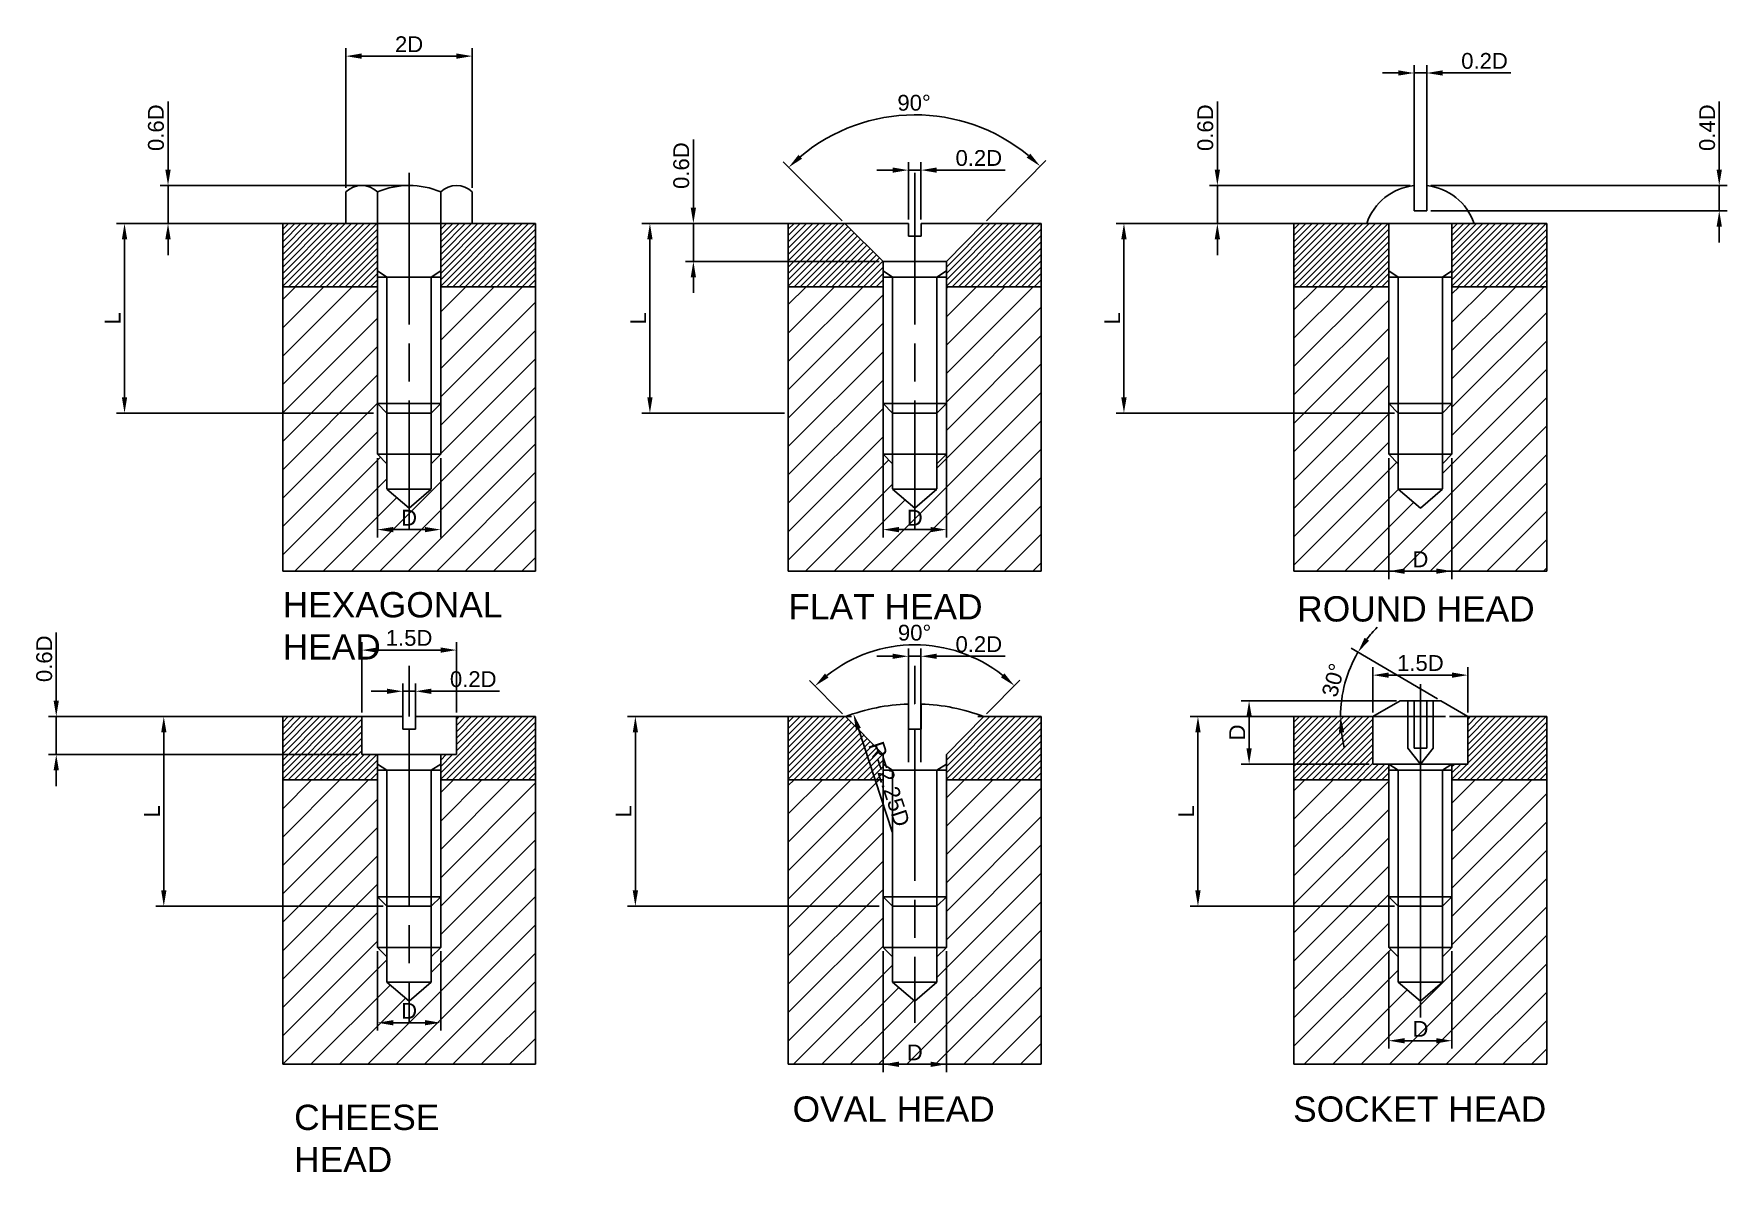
# Model space of a CAD drawing. Header units: millimetres. Extents: x 445 to 712, y 400 to 580.
import ezdxf

# ---------------------------------------------------------------- set-up
doc = ezdxf.new("R2010")
doc.units = ezdxf.units.MM
doc.linetypes.add('ACAD_ISO08W100', pattern=[36, 24, -3, 6, -3])
doc.styles.get("Standard").update_dxf_attribs({"font": 'arial.ttf'})
doc.dimstyles.new('ISO-25', dxfattribs={"dimtxt": 2.5, "dimasz": 2.5, "dimexe": 1.25, "dimexo": 0.625, "dimtad": 1, "dimtxsty": 'Standard', "dimcen": 2.5, "dimadec": 0, "dimazin": 0, "dimtfac": 1, "dimtmove": 0, "dimatfit": 3, "dimfxl": 1, "dimarcsym": 0})
pattern_1 = [(45, (0, 108.0162), (-2.245064, 2.245064), [])]

# ---------------------------------------------------------------- blocks, each defined once
blk = doc.blocks.new('*D14')
at = {"color": 0, "lineweight": -2, "transparency": 16777216}
for p, q in [((493.96, 555.48), (493.96, 577.58)), ((496.46, 576.33), (511.46, 576.33)), ((513.96, 555.48), (513.96, 577.58))]:
    blk.add_line(p, q, dxfattribs=at)
at = {"color": 0, "transparency": 16777216}
for points in [[(496.46, 576.75), (496.46, 575.91), (493.96, 576.33)], [(511.46, 576.75), (511.46, 575.91), (513.96, 576.33)]]:
    blk.add_solid(points, dxfattribs=at)
at = {"layer": 'Defpoints', "color": 0, "transparency": 16777216}
for p in [(513.96, 576.33), (493.96, 554.86), (513.96, 554.86)]:
    blk.add_point(p, dxfattribs=at)
at = {"color": 0, "transparency": 16777216, "insert": (503.96, 578.21), "char_height": 2.5, "attachment_point": 5}
blk.add_mtext('2D', dxfattribs=at)
blk = doc.blocks.new('*D15')
at = {"color": 0, "lineweight": -2, "transparency": 16777216}
for p, q in [((498.34, 549.86), (457.69, 549.86)), ((458.94, 547.36), (458.94, 522.36)), ((498.34, 519.86), (457.69, 519.86))]:
    blk.add_line(p, q, dxfattribs=at)
at = {"color": 0, "transparency": 16777216}
for points in [[(458.52, 547.36), (459.36, 547.36), (458.94, 549.86)], [(458.52, 522.36), (459.36, 522.36), (458.94, 519.86)]]:
    blk.add_solid(points, dxfattribs=at)
at = {"layer": 'Defpoints', "color": 0, "transparency": 16777216}
for p in [(498.96, 549.86), (458.94, 519.86), (498.96, 519.86)]:
    blk.add_point(p, dxfattribs=at)
at = {"color": 0, "transparency": 16777216, "insert": (457.06, 534.86), "char_height": 2.5, "attachment_point": 5, "rotation": 90}
blk.add_mtext('L', dxfattribs=at)
blk = doc.blocks.new('*D18')
at = {"color": 0, "lineweight": -2, "transparency": 16777216}
for p, q in [((465.82, 558.36), (465.82, 569.16)), ((503.36, 555.86), (464.57, 555.86)), ((465.82, 549.86), (465.82, 555.86)), ((503.35, 549.86), (464.57, 549.86)), ((465.82, 547.36), (465.82, 544.86))]:
    blk.add_line(p, q, dxfattribs=at)
at = {"color": 0, "transparency": 16777216}
for points in [[(465.4, 558.36), (466.24, 558.36), (465.82, 555.86)], [(465.4, 547.36), (466.24, 547.36), (465.82, 549.86)]]:
    blk.add_solid(points, dxfattribs=at)
at = {"layer": 'Defpoints', "color": 0, "transparency": 16777216}
for p in [(465.82, 555.86), (503.98, 555.86), (503.97, 549.86)]:
    blk.add_point(p, dxfattribs=at)
at = {"color": 0, "transparency": 16777216, "insert": (463.92, 565.01), "char_height": 2.5, "attachment_point": 5, "rotation": 90}
blk.add_mtext('0.6D', dxfattribs=at)
blk = doc.blocks.new('*D19')
at = {"color": 0, "lineweight": -2, "transparency": 16777216}
for p, q in [((498.96, 512.73), (498.96, 500.18)), ((508.96, 512.73), (508.96, 500.18)), ((501.46, 501.43), (506.46, 501.43))]:
    blk.add_line(p, q, dxfattribs=at)
at = {"color": 0, "transparency": 16777216}
for points in [[(501.46, 501.85), (501.46, 501.01), (498.96, 501.43)], [(506.46, 501.85), (506.46, 501.01), (508.96, 501.43)]]:
    blk.add_solid(points, dxfattribs=at)
at = {"layer": 'Defpoints', "color": 0, "transparency": 16777216}
for p in [(498.96, 513.36), (508.96, 513.36), (508.96, 501.43)]:
    blk.add_point(p, dxfattribs=at)
at = {"color": 0, "transparency": 16777216, "insert": (503.96, 503.31), "char_height": 2.5, "attachment_point": 5}
blk.add_mtext('D', dxfattribs=at)
blk = doc.blocks.new('*D20')
at = {"color": 0, "lineweight": -2, "transparency": 16777216}
for p, q in [((563.34, 549.86), (540.81, 549.86)), ((542.06, 522.36), (542.06, 547.36)), ((563.34, 519.86), (540.81, 519.86))]:
    blk.add_line(p, q, dxfattribs=at)
at = {"color": 0, "transparency": 16777216}
for points in [[(541.65, 547.36), (542.48, 547.36), (542.06, 549.86)], [(541.65, 522.36), (542.48, 522.36), (542.06, 519.86)]]:
    blk.add_solid(points, dxfattribs=at)
at = {"layer": 'Defpoints', "color": 0, "transparency": 16777216}
for p in [(542.06, 549.86), (563.96, 549.86), (563.96, 519.86)]:
    blk.add_point(p, dxfattribs=at)
at = {"color": 0, "transparency": 16777216, "insert": (540.19, 534.86), "char_height": 2.5, "attachment_point": 5, "rotation": 90}
blk.add_mtext('L', dxfattribs=at)
blk = doc.blocks.new('*D22')
at = {"color": 0, "lineweight": -2, "transparency": 16777216}
for p, q in [((572.48, 550.3), (563.12, 559.6)), ((595.32, 550.3), (604.69, 559.8))]:
    blk.add_line(p, q, dxfattribs=at)
blk.add_arc((584.01, 538.84), 28.2, 50.4659, 130.0936, dxfattribs=at)
at = {"color": 0, "transparency": 16777216}
for points in [[(566.13, 560.11), (565.57, 560.72), (564.01, 558.72)], [(602.24, 560.9), (601.68, 560.28), (603.82, 558.91)]]:
    blk.add_solid(points, dxfattribs=at)
at = {"layer": 'Defpoints', "color": 0, "transparency": 16777216}
for p in [(591.16, 566.12), (572.93, 549.86), (594.88, 549.86), (578.96, 543.86), (588.96, 543.86)]:
    blk.add_point(p, dxfattribs=at)
at = {"color": 0, "transparency": 16777216, "insert": (583.86, 568.94), "char_height": 2.5, "attachment_point": 5, "rotation": 0.2797}
blk.add_mtext('90°', dxfattribs=at)
blk = doc.blocks.new('*D23')
at = {"color": 0, "lineweight": -2, "transparency": 16777216}
for p, q in [((580.45, 558.3), (577.95, 558.3)), ((582.95, 550.48), (582.95, 559.55)), ((582.95, 558.3), (584.95, 558.3)), ((584.95, 550.48), (584.95, 559.55)), ((587.45, 558.3), (598.25, 558.3))]:
    blk.add_line(p, q, dxfattribs=at)
at = {"color": 0, "transparency": 16777216}
for points in [[(580.45, 558.71), (580.45, 557.88), (582.95, 558.3)], [(587.45, 558.71), (587.45, 557.88), (584.95, 558.3)]]:
    blk.add_solid(points, dxfattribs=at)
at = {"layer": 'Defpoints', "color": 0, "transparency": 16777216}
for p in [(584.95, 558.3), (582.95, 549.86), (584.95, 549.86)]:
    blk.add_point(p, dxfattribs=at)
at = {"color": 0, "transparency": 16777216, "insert": (594.1, 560.2), "char_height": 2.5, "attachment_point": 5}
blk.add_mtext('0.2D', dxfattribs=at)
blk = doc.blocks.new('*D24')
at = {"color": 0, "lineweight": -2, "transparency": 16777216}
for p, q in [((548.94, 552.36), (548.94, 563.16)), ((578.34, 549.86), (547.69, 549.86)), ((548.94, 543.86), (548.94, 549.86)), ((578.34, 543.86), (547.69, 543.86)), ((548.94, 541.36), (548.94, 538.86))]:
    blk.add_line(p, q, dxfattribs=at)
at = {"color": 0, "transparency": 16777216}
for points in [[(548.52, 552.36), (549.35, 552.36), (548.94, 549.86)], [(548.52, 541.36), (549.35, 541.36), (548.94, 543.86)]]:
    blk.add_solid(points, dxfattribs=at)
at = {"layer": 'Defpoints', "color": 0, "transparency": 16777216}
for p in [(548.94, 549.86), (578.96, 549.86), (578.96, 543.86)]:
    blk.add_point(p, dxfattribs=at)
at = {"color": 0, "transparency": 16777216, "insert": (547.03, 559.01), "char_height": 2.5, "attachment_point": 5, "rotation": 90}
blk.add_mtext('0.6D', dxfattribs=at)
blk = doc.blocks.new('*D25')
at = {"color": 0, "lineweight": -2, "transparency": 16777216}
for p, q in [((711.24, 558.36), (711.24, 569.16)), ((665.59, 555.86), (712.49, 555.86)), ((711.24, 551.86), (711.24, 555.86)), ((665.59, 551.86), (712.49, 551.86)), ((711.24, 549.36), (711.24, 546.86))]:
    blk.add_line(p, q, dxfattribs=at)
at = {"color": 0, "transparency": 16777216}
for points in [[(710.83, 558.36), (711.66, 558.36), (711.24, 555.86)], [(710.83, 549.36), (711.66, 549.36), (711.24, 551.86)]]:
    blk.add_solid(points, dxfattribs=at)
at = {"layer": 'Defpoints', "color": 0, "transparency": 16777216}
for p in [(664.96, 555.86), (711.24, 555.86), (664.96, 551.86)]:
    blk.add_point(p, dxfattribs=at)
at = {"color": 0, "transparency": 16777216, "insert": (709.34, 565.01), "char_height": 2.5, "attachment_point": 5, "rotation": 90}
blk.add_mtext('0.4D', dxfattribs=at)
blk = doc.blocks.new('*D26')
at = {"color": 0, "lineweight": -2, "transparency": 16777216}
for p, q in [((660.46, 573.66), (657.96, 573.66)), ((662.96, 552.48), (662.96, 574.91)), ((662.96, 573.66), (664.96, 573.66)), ((664.96, 552.48), (664.96, 574.91)), ((667.46, 573.66), (678.26, 573.66))]:
    blk.add_line(p, q, dxfattribs=at)
at = {"color": 0, "transparency": 16777216}
for points in [[(660.46, 574.08), (660.46, 573.25), (662.96, 573.66)], [(667.46, 574.08), (667.46, 573.25), (664.96, 573.66)]]:
    blk.add_solid(points, dxfattribs=at)
at = {"layer": 'Defpoints', "color": 0, "transparency": 16777216}
for p in [(664.96, 573.66), (662.96, 551.86), (664.96, 551.86)]:
    blk.add_point(p, dxfattribs=at)
at = {"color": 0, "transparency": 16777216, "insert": (674.11, 575.56), "char_height": 2.5, "attachment_point": 5}
blk.add_mtext('0.2D', dxfattribs=at)
blk = doc.blocks.new('*D27')
at = {"color": 0, "lineweight": -2, "transparency": 16777216}
for p, q in [((631.84, 558.36), (631.84, 569.16)), ((662.34, 555.86), (630.59, 555.86)), ((631.84, 549.86), (631.84, 555.86)), ((663.34, 549.86), (630.59, 549.86)), ((631.84, 547.36), (631.84, 544.86))]:
    blk.add_line(p, q, dxfattribs=at)
at = {"color": 0, "transparency": 16777216}
for points in [[(631.42, 558.36), (632.26, 558.36), (631.84, 555.86)], [(631.42, 547.36), (632.26, 547.36), (631.84, 549.86)]]:
    blk.add_solid(points, dxfattribs=at)
at = {"layer": 'Defpoints', "color": 0, "transparency": 16777216}
for p in [(631.84, 555.86), (662.96, 555.86), (663.96, 549.86)]:
    blk.add_point(p, dxfattribs=at)
at = {"color": 0, "transparency": 16777216, "insert": (629.94, 565.01), "char_height": 2.5, "attachment_point": 5, "rotation": 90}
blk.add_mtext('0.6D', dxfattribs=at)
blk = doc.blocks.new('*D28')
at = {"color": 0, "lineweight": -2, "transparency": 16777216}
for p, q in [((578.96, 519.23), (578.96, 500.18)), ((588.96, 519.23), (588.96, 500.18)), ((581.46, 501.43), (586.46, 501.43))]:
    blk.add_line(p, q, dxfattribs=at)
at = {"color": 0, "transparency": 16777216}
for points in [[(581.46, 501.85), (581.46, 501.01), (578.96, 501.43)], [(586.46, 501.85), (586.46, 501.01), (588.96, 501.43)]]:
    blk.add_solid(points, dxfattribs=at)
at = {"layer": 'Defpoints', "color": 0, "transparency": 16777216}
for p in [(578.96, 519.86), (588.96, 519.86), (588.96, 501.43)]:
    blk.add_point(p, dxfattribs=at)
at = {"color": 0, "transparency": 16777216, "insert": (583.96, 503.31), "char_height": 2.5, "attachment_point": 5}
blk.add_mtext('D', dxfattribs=at)
blk = doc.blocks.new('*D29')
at = {"color": 0, "lineweight": -2, "transparency": 16777216}
for p, q in [((658.96, 512.73), (658.96, 493.61)), ((668.96, 512.73), (668.96, 493.61)), ((661.46, 494.86), (666.46, 494.86))]:
    blk.add_line(p, q, dxfattribs=at)
at = {"color": 0, "transparency": 16777216}
for points in [[(661.46, 495.28), (661.46, 494.44), (658.96, 494.86)], [(666.46, 495.28), (666.46, 494.44), (668.96, 494.86)]]:
    blk.add_solid(points, dxfattribs=at)
at = {"layer": 'Defpoints', "color": 0, "transparency": 16777216}
for p in [(658.96, 513.36), (668.96, 513.36), (668.96, 494.86)]:
    blk.add_point(p, dxfattribs=at)
at = {"color": 0, "transparency": 16777216, "insert": (663.96, 496.73), "char_height": 2.5, "attachment_point": 5}
blk.add_mtext('D', dxfattribs=at)
blk = doc.blocks.new('*D34')
at = {"color": 0, "lineweight": -2, "transparency": 16777216}
for p, q in [((658.34, 549.86), (615.81, 549.86)), ((617.06, 522.36), (617.06, 547.36)), ((659.84, 519.86), (615.81, 519.86))]:
    blk.add_line(p, q, dxfattribs=at)
at = {"color": 0, "transparency": 16777216}
for points in [[(616.64, 547.36), (617.48, 547.36), (617.06, 549.86)], [(616.64, 522.36), (617.48, 522.36), (617.06, 519.86)]]:
    blk.add_solid(points, dxfattribs=at)
at = {"layer": 'Defpoints', "color": 0, "transparency": 16777216}
for p in [(617.06, 549.86), (658.96, 549.86), (660.46, 519.86)]:
    blk.add_point(p, dxfattribs=at)
at = {"color": 0, "transparency": 16777216, "insert": (615.19, 534.86), "char_height": 2.5, "attachment_point": 5, "rotation": 90}
blk.add_mtext('L', dxfattribs=at)
blk = doc.blocks.new('*D35')
at = {"color": 0, "lineweight": -2, "transparency": 16777216}
for p, q in [((496.46, 472.48), (496.46, 483.62)), ((498.96, 482.37), (508.96, 482.37)), ((511.46, 472.48), (511.46, 483.62))]:
    blk.add_line(p, q, dxfattribs=at)
at = {"color": 0, "transparency": 16777216}
for points in [[(498.96, 482.79), (498.96, 481.96), (496.46, 482.37)], [(508.96, 482.79), (508.96, 481.96), (511.46, 482.37)]]:
    blk.add_solid(points, dxfattribs=at)
at = {"layer": 'Defpoints', "color": 0, "transparency": 16777216}
for p in [(511.46, 482.37), (496.46, 471.85), (511.46, 471.85)]:
    blk.add_point(p, dxfattribs=at)
at = {"color": 0, "transparency": 16777216, "insert": (503.96, 484.28), "char_height": 2.5, "attachment_point": 5}
blk.add_mtext('1.5D', dxfattribs=at)
blk = doc.blocks.new('*D37')
at = {"color": 0, "lineweight": -2, "transparency": 16777216}
for p, q in [((502.96, 470.48), (502.96, 477.11)), ((504.96, 471.48), (504.96, 477.11)), ((500.46, 475.86), (497.96, 475.86)), ((502.96, 475.86), (504.96, 475.86)), ((507.46, 475.86), (518.26, 475.86))]:
    blk.add_line(p, q, dxfattribs=at)
at = {"color": 0, "transparency": 16777216}
for points in [[(500.46, 476.27), (500.46, 475.44), (502.96, 475.86)], [(507.46, 476.27), (507.46, 475.44), (504.96, 475.86)]]:
    blk.add_solid(points, dxfattribs=at)
at = {"layer": 'Defpoints', "color": 0, "transparency": 16777216}
for p in [(504.96, 475.86), (502.96, 469.85), (504.96, 470.85)]:
    blk.add_point(p, dxfattribs=at)
at = {"color": 0, "transparency": 16777216, "insert": (514.11, 477.76), "char_height": 2.5, "attachment_point": 5}
blk.add_mtext('0.2D', dxfattribs=at)
blk = doc.blocks.new('*D38')
at = {"color": 0, "lineweight": -2, "transparency": 16777216}
for p, q in [((499.84, 471.85), (463.9, 471.85)), ((465.15, 444.35), (465.15, 469.35)), ((499.84, 441.85), (463.9, 441.85))]:
    blk.add_line(p, q, dxfattribs=at)
at = {"color": 0, "transparency": 16777216}
for points in [[(464.74, 469.35), (465.57, 469.35), (465.15, 471.85)], [(464.74, 444.35), (465.57, 444.35), (465.15, 441.85)]]:
    blk.add_solid(points, dxfattribs=at)
at = {"layer": 'Defpoints', "color": 0, "transparency": 16777216}
for p in [(465.15, 471.85), (500.46, 471.85), (500.46, 441.85)]:
    blk.add_point(p, dxfattribs=at)
at = {"color": 0, "transparency": 16777216, "insert": (463.28, 456.85), "char_height": 2.5, "attachment_point": 5, "rotation": 90}
blk.add_mtext('L', dxfattribs=at)
blk = doc.blocks.new('*D39')
at = {"color": 0, "lineweight": -2, "transparency": 16777216}
for p, q in [((448.14, 474.35), (448.14, 485.15)), ((495.84, 471.85), (446.89, 471.85)), ((448.14, 465.85), (448.14, 471.85)), ((495.84, 465.85), (446.89, 465.85)), ((448.14, 463.35), (448.14, 460.85))]:
    blk.add_line(p, q, dxfattribs=at)
at = {"color": 0, "transparency": 16777216}
for points in [[(447.72, 474.35), (448.55, 474.35), (448.14, 471.85)], [(447.72, 463.35), (448.55, 463.35), (448.14, 465.85)]]:
    blk.add_solid(points, dxfattribs=at)
at = {"layer": 'Defpoints', "color": 0, "transparency": 16777216}
for p in [(448.14, 471.85), (496.46, 471.85), (496.46, 465.85)]:
    blk.add_point(p, dxfattribs=at)
at = {"color": 0, "transparency": 16777216, "insert": (446.24, 481), "char_height": 2.5, "attachment_point": 5, "rotation": 90}
blk.add_mtext('0.6D', dxfattribs=at)
blk = doc.blocks.new('*D40')
at = {"color": 0, "lineweight": -2, "transparency": 16777216}
for p, q in [((582.95, 464.65), (582.95, 482.64)), ((584.95, 464.65), (584.95, 482.64)), ((580.45, 481.39), (577.95, 481.39)), ((582.95, 481.39), (584.95, 481.39)), ((587.45, 481.39), (598.25, 481.39))]:
    blk.add_line(p, q, dxfattribs=at)
at = {"color": 0, "transparency": 16777216}
for points in [[(580.45, 481.81), (580.45, 480.98), (582.95, 481.39)], [(587.45, 481.81), (587.45, 480.98), (584.95, 481.39)]]:
    blk.add_solid(points, dxfattribs=at)
at = {"layer": 'Defpoints', "color": 0, "transparency": 16777216}
for p in [(584.95, 481.39), (582.95, 464.03), (584.95, 464.03)]:
    blk.add_point(p, dxfattribs=at)
at = {"color": 0, "transparency": 16777216, "insert": (594.1, 483.29), "char_height": 2.5, "attachment_point": 5}
blk.add_mtext('0.2D', dxfattribs=at)
blk = doc.blocks.new('*D41')
at = {"color": 0, "lineweight": -2, "transparency": 16777216}
for p, q in [((573.34, 471.85), (538.51, 471.85)), ((539.76, 444.35), (539.76, 469.35)), ((578.34, 441.85), (538.51, 441.85))]:
    blk.add_line(p, q, dxfattribs=at)
at = {"color": 0, "transparency": 16777216}
for points in [[(539.35, 469.35), (540.18, 469.35), (539.76, 471.85)], [(539.35, 444.35), (540.18, 444.35), (539.76, 441.85)]]:
    blk.add_solid(points, dxfattribs=at)
at = {"layer": 'Defpoints', "color": 0, "transparency": 16777216}
for p in [(539.76, 471.85), (573.96, 471.85), (578.96, 441.85)]:
    blk.add_point(p, dxfattribs=at)
at = {"color": 0, "transparency": 16777216, "insert": (537.89, 456.85), "char_height": 2.5, "attachment_point": 5, "rotation": 90}
blk.add_mtext('L', dxfattribs=at)
blk = doc.blocks.new('*D42')
at = {"color": 0, "lineweight": -2, "transparency": 16777216}
for p, q in [((572.55, 472.29), (567.29, 477.57)), ((595.34, 472.3), (600.61, 477.62))]:
    blk.add_line(p, q, dxfattribs=at)
blk.add_arc((583.98, 460.82), 22.39, 51.6814, 128.4864, dxfattribs=at)
at = {"color": 0, "transparency": 16777216}
for points in [[(570.32, 478.03), (569.76, 478.66), (568.17, 476.68)], [(598.14, 478.7), (597.59, 478.07), (599.73, 476.73)]]:
    blk.add_solid(points, dxfattribs=at)
at = {"layer": 'Defpoints', "color": 0, "transparency": 16777216}
for p in [(589.72, 482.46), (572.99, 471.85), (594.9, 471.85), (578.96, 465.85), (588.96, 465.85)]:
    blk.add_point(p, dxfattribs=at)
at = {"color": 0, "transparency": 16777216, "insert": (583.94, 485.11), "char_height": 2.5, "attachment_point": 5, "rotation": 0.0839}
blk.add_mtext('90°', dxfattribs=at)
blk = doc.blocks.new('*D43')
at = {"color": 0, "lineweight": -2, "transparency": 16777216}
blk.add_line((580.4, 453.61), (575.04, 469.93), dxfattribs=at)
at = {"color": 0, "transparency": 16777216}
blk.add_solid([(575.44, 470.06), (574.64, 469.8), (574.26, 472.3)], dxfattribs=at)
at = {"layer": 'Defpoints', "color": 0, "transparency": 16777216}
for p in [(574.26, 472.3), (583.94, 442.83)]:
    blk.add_point(p, dxfattribs=at)
at = {"color": 0, "transparency": 16777216, "insert": (579.92, 461.18), "char_height": 2.5, "attachment_point": 5, "rotation": 288.1932}
blk.add_mtext('R=2.25D', dxfattribs=at)
blk = doc.blocks.new('*D44')
at = {"color": 0, "lineweight": -2, "transparency": 16777216}
for p, q in [((498.96, 434.73), (498.96, 422.17)), ((508.96, 434.73), (508.96, 422.17)), ((501.46, 423.42), (506.46, 423.42))]:
    blk.add_line(p, q, dxfattribs=at)
at = {"color": 0, "transparency": 16777216}
for points in [[(501.46, 423.84), (501.46, 423.01), (498.96, 423.42)], [(506.46, 423.84), (506.46, 423.01), (508.96, 423.42)]]:
    blk.add_solid(points, dxfattribs=at)
at = {"layer": 'Defpoints', "color": 0, "transparency": 16777216}
for p in [(498.96, 435.35), (508.96, 435.35), (508.96, 423.42)]:
    blk.add_point(p, dxfattribs=at)
at = {"color": 0, "transparency": 16777216, "insert": (503.96, 425.3), "char_height": 2.5, "attachment_point": 5}
blk.add_mtext('D', dxfattribs=at)
blk = doc.blocks.new('*D45')
at = {"color": 0, "lineweight": -2, "transparency": 16777216}
for p, q in [((578.96, 434.73), (578.96, 415.6)), ((588.96, 434.73), (588.96, 415.6)), ((581.46, 416.85), (586.46, 416.85))]:
    blk.add_line(p, q, dxfattribs=at)
at = {"color": 0, "transparency": 16777216}
for points in [[(581.46, 417.27), (581.46, 416.43), (578.96, 416.85)], [(586.46, 417.27), (586.46, 416.43), (588.96, 416.85)]]:
    blk.add_solid(points, dxfattribs=at)
at = {"layer": 'Defpoints', "color": 0, "transparency": 16777216}
for p in [(578.96, 435.35), (588.96, 435.35), (588.96, 416.85)]:
    blk.add_point(p, dxfattribs=at)
at = {"color": 0, "transparency": 16777216, "insert": (583.96, 418.73), "char_height": 2.5, "attachment_point": 5}
blk.add_mtext('D', dxfattribs=at)
blk = doc.blocks.new('*D46')
at = {"color": 0, "lineweight": -2, "transparency": 16777216}
for p, q in [((658.96, 434.73), (658.96, 419.33)), ((668.96, 434.73), (668.96, 419.33)), ((661.46, 420.58), (666.46, 420.58))]:
    blk.add_line(p, q, dxfattribs=at)
at = {"color": 0, "transparency": 16777216}
for points in [[(661.46, 420.99), (661.46, 420.16), (658.96, 420.58)], [(666.46, 420.99), (666.46, 420.16), (668.96, 420.58)]]:
    blk.add_solid(points, dxfattribs=at)
at = {"layer": 'Defpoints', "color": 0, "transparency": 16777216}
for p in [(658.96, 435.35), (668.96, 435.35), (668.96, 420.58)]:
    blk.add_point(p, dxfattribs=at)
at = {"color": 0, "transparency": 16777216, "insert": (663.96, 422.45), "char_height": 2.5, "attachment_point": 5}
blk.add_mtext('D', dxfattribs=at)
blk = doc.blocks.new('*D47')
at = {"color": 0, "lineweight": -2, "transparency": 16777216}
for p, q in [((655.84, 471.85), (627.52, 471.85)), ((628.77, 444.35), (628.77, 469.35)), ((659.84, 441.85), (627.52, 441.85))]:
    blk.add_line(p, q, dxfattribs=at)
at = {"color": 0, "transparency": 16777216}
for points in [[(628.35, 469.35), (629.19, 469.35), (628.77, 471.85)], [(628.35, 444.35), (629.19, 444.35), (628.77, 441.85)]]:
    blk.add_solid(points, dxfattribs=at)
at = {"layer": 'Defpoints', "color": 0, "transparency": 16777216}
for p in [(628.77, 471.85), (656.46, 471.85), (660.46, 441.85)]:
    blk.add_point(p, dxfattribs=at)
at = {"color": 0, "transparency": 16777216, "insert": (626.89, 456.85), "char_height": 2.5, "attachment_point": 5, "rotation": 90}
blk.add_mtext('L', dxfattribs=at)
blk = doc.blocks.new('*D48')
at = {"color": 0, "lineweight": -2, "transparency": 16777216}
for p, q in [((660.16, 474.35), (635.61, 474.35)), ((636.86, 466.85), (636.86, 471.85)), ((655.84, 464.35), (635.61, 464.35))]:
    blk.add_line(p, q, dxfattribs=at)
at = {"color": 0, "transparency": 16777216}
for points in [[(636.44, 471.85), (637.28, 471.85), (636.86, 474.35)], [(636.44, 466.85), (637.28, 466.85), (636.86, 464.35)]]:
    blk.add_solid(points, dxfattribs=at)
at = {"layer": 'Defpoints', "color": 0, "transparency": 16777216}
for p in [(636.86, 474.35), (660.78, 474.35), (656.46, 464.35)]:
    blk.add_point(p, dxfattribs=at)
at = {"color": 0, "transparency": 16777216, "insert": (634.98, 469.35), "char_height": 2.5, "attachment_point": 5, "rotation": 90}
blk.add_mtext('D', dxfattribs=at)
blk = doc.blocks.new('*D50')
at = {"color": 0, "lineweight": -2, "transparency": 16777216}
for p, q in [((666.65, 474.67), (653.01, 482.65)), ((667.94, 471.85), (650.08, 471.85))]:
    blk.add_line(p, q, dxfattribs=at)
for start, end in [(135.4213, 142.5409), (149.6605, 180), (187.1196, 194.2392)]:
    blk.add_arc((671.46, 471.85), 20.13, start, end, dxfattribs=at)
at = {"color": 0, "transparency": 16777216}
for points in [[(655.83, 483.86), (655.14, 484.33), (654.09, 482.02)], [(651.07, 469.33), (651.9, 469.38), (651.33, 471.85)]]:
    blk.add_solid(points, dxfattribs=at)
at = {"layer": 'Defpoints', "color": 0, "transparency": 16777216}
for p in [(652.57, 478.81), (667.19, 474.35), (668.57, 471.85), (671.46, 471.85), (671.46, 471.85)]:
    blk.add_point(p, dxfattribs=at)
at = {"color": 0, "transparency": 16777216, "insert": (650.2, 477.62), "char_height": 2.5, "attachment_point": 5, "rotation": 74.8302}
blk.add_mtext('30°', dxfattribs=at)
blk = doc.blocks.new('*D51')
at = {"color": 0, "lineweight": -2, "transparency": 16777216}
for p, q in [((656.46, 472.48), (656.46, 479.66)), ((671.46, 472.48), (671.46, 479.66)), ((658.96, 478.41), (668.96, 478.41))]:
    blk.add_line(p, q, dxfattribs=at)
at = {"color": 0, "transparency": 16777216}
for points in [[(658.96, 478.83), (658.96, 477.99), (656.46, 478.41)], [(668.96, 478.83), (668.96, 477.99), (671.46, 478.41)]]:
    blk.add_solid(points, dxfattribs=at)
at = {"layer": 'Defpoints', "color": 0, "transparency": 16777216}
for p in [(671.46, 478.41), (656.46, 471.85), (671.46, 471.85)]:
    blk.add_point(p, dxfattribs=at)
at = {"color": 0, "transparency": 16777216, "insert": (663.96, 480.31), "char_height": 2.5, "attachment_point": 5}
blk.add_mtext('1.5D', dxfattribs=at)

msp = doc.modelspace()

# ---------------------------------------------------------------- hatches: boundary and pattern name
h = msp.add_hatch()
h.set_pattern_fill('JIS_WOOD', color=256)
h.paths.add_polyline_path([(498.962, 549.859), (493.962, 549.859), (483.962, 549.859), (483.962, 539.859), (498.962, 539.859), (498.962, 541.359), (498.962, 542.359)])
h.paths.add_polyline_path([(523.962, 549.859), (513.962, 549.859), (508.962, 549.859), (508.962, 539.859), (523.962, 539.859)])
h.paths.add_polyline_path([(578.962, 543.859), (572.926, 549.859), (563.962, 549.859), (563.962, 539.859), (578.962, 539.859)])
h.paths.add_polyline_path([(603.962, 549.859), (594.882, 549.859), (588.962, 543.859), (588.962, 539.859), (603.962, 539.859)])
h.paths.add_polyline_path([(658.962, 549.859), (655.462, 549.859), (653.962, 549.859), (643.962, 549.859), (643.962, 539.859), (658.962, 539.859), (658.962, 541.359), (658.962, 542.359)])
h.paths.add_polyline_path([(683.962, 549.859), (673.962, 549.859), (668.962, 549.859), (668.962, 539.859), (683.962, 539.859)])
h.paths.add_polyline_path([(683.962, 471.852), (673.962, 471.852), (671.462, 471.852), (671.462, 464.352), (668.962, 464.352), (668.962, 461.852), (683.962, 461.852)])
h.paths.add_polyline_path([(656.462, 471.852), (653.962, 471.852), (643.962, 471.852), (643.962, 461.852), (658.962, 461.852), (658.962, 463.352), (658.962, 464.352), (656.462, 464.352)])
h.paths.add_polyline_path([(603.962, 471.852), (594.904, 471.852), (588.962, 465.852), (588.962, 461.852), (603.962, 461.852)])
h.paths.add_polyline_path([(578.962, 465.852), (572.986, 471.852), (563.962, 471.852), (563.962, 461.852), (578.962, 461.852)])
h.paths.add_polyline_path([(523.962, 471.852), (513.962, 471.852), (511.462, 471.852), (511.462, 465.852), (508.962, 465.852), (508.962, 461.852), (523.962, 461.852)])
h.paths.add_polyline_path([(496.462, 471.852), (493.962, 471.852), (483.962, 471.852), (483.962, 461.852), (498.962, 461.852), (498.962, 463.352), (498.962, 464.352), (498.962, 465.852), (496.462, 465.852)])
h = msp.add_hatch()
h.set_pattern_fill('ANSI31', color=256)
h.paths.add_polyline_path([(523.962, 539.859), (508.962, 539.859), (508.962, 519.859), (508.962, 513.359), (507.462, 511.859), (507.462, 507.841), (503.973, 504.85), (503.973, 504.831), (500.462, 507.841), (500.462, 511.859), (498.962, 513.359), (498.962, 519.859), (498.962, 521.359), (498.962, 539.859), (483.962, 539.859), (483.962, 504.859), (483.962, 494.859), (523.962, 494.859), (523.962, 504.859)])
h = msp.add_hatch()
h.set_pattern_fill('ANSI31', color=256)
h.paths.add_polyline_path([(563.962, 539.859), (578.962, 539.859), (578.962, 519.859), (578.962, 513.359), (580.462, 511.859), (580.462, 507.841), (583.952, 504.85), (583.952, 504.831), (587.462, 507.841), (587.462, 511.859), (588.962, 513.359), (588.962, 519.859), (588.962, 521.359), (588.962, 539.859), (603.962, 539.859), (603.962, 504.859), (603.962, 494.859), (563.962, 494.859), (563.962, 504.859)])
h = msp.add_hatch()
h.set_pattern_fill('ANSI31', color=256)
h.paths.add_polyline_path([(683.962, 539.859), (668.962, 539.859), (668.962, 519.859), (668.962, 513.359), (667.462, 511.859), (667.462, 507.841), (663.973, 504.85), (663.973, 504.831), (660.462, 507.841), (660.462, 511.859), (658.962, 513.359), (658.962, 519.859), (658.962, 521.359), (658.962, 539.859), (643.962, 539.859), (643.962, 504.859), (643.962, 494.859), (683.962, 494.859), (683.962, 504.859)])
h = msp.add_hatch()
h.set_pattern_fill('ANSI31', color=256)
h.set_pattern_definition(pattern_1)
h.paths.add_polyline_path([(523.962, 461.852), (508.962, 461.852), (508.962, 441.852), (508.962, 435.352), (507.462, 433.852), (507.462, 429.833), (503.973, 426.842), (503.973, 426.824), (500.462, 429.833), (500.462, 433.852), (498.962, 435.352), (498.962, 441.852), (498.962, 443.352), (498.962, 461.852), (483.962, 461.852), (483.962, 426.852), (483.962, 416.852), (523.962, 416.852), (523.962, 426.852)])
h = msp.add_hatch()
h.set_pattern_fill('ANSI31', color=256)
h.set_pattern_definition(pattern_1)
h.paths.add_polyline_path([(563.962, 461.852), (578.962, 461.852), (578.962, 441.852), (578.962, 435.352), (580.462, 433.852), (580.462, 429.833), (583.952, 426.842), (583.952, 426.824), (587.462, 429.833), (587.462, 433.852), (588.962, 435.352), (588.962, 441.852), (588.962, 443.352), (588.962, 461.852), (603.962, 461.852), (603.962, 426.852), (603.962, 416.852), (563.962, 416.852), (563.962, 426.852)])
h = msp.add_hatch()
h.set_pattern_fill('ANSI31', color=256)
h.set_pattern_definition(pattern_1)
h.paths.add_polyline_path([(683.962, 461.852), (668.962, 461.852), (668.962, 441.852), (668.962, 435.352), (667.462, 433.852), (667.462, 429.833), (663.973, 426.842), (663.973, 426.824), (660.462, 429.833), (660.462, 433.852), (658.962, 435.352), (658.962, 441.852), (658.962, 443.352), (658.962, 461.852), (643.962, 461.852), (643.962, 426.852), (643.962, 416.852), (683.962, 416.852), (683.962, 426.852)])

# ---------------------------------------------------------------- linework, layer by layer
at = {"linetype": 'ACAD_ISO08W100'}
for p, q in [((503.973, 557.866), (503.973, 501.431)), ((583.952, 557.866), (583.952, 501.431)), ((503.973, 479.859), (503.973, 471.852)), ((583.952, 479.859), (583.952, 473.852)), ((583.952, 469.852), (583.952, 423.423)), ((503.973, 465.852), (503.973, 423.423))]:
    msp.add_line(p, q, dxfattribs=at)
for p, q in [((493.962, 554.859), (493.962, 549.859)), ((496.532, 555.859), (496.393, 555.859)), ((498.962, 549.859), (498.962, 554.859)), ((508.962, 549.859), (508.962, 554.859)), ((511.487, 555.859), (511.438, 555.859)), ((513.962, 549.859), (513.962, 554.859)), ((662.962, 551.859), (662.962, 555.859)), ((664.962, 551.859), (664.962, 555.859)), ((493.962, 549.859), (483.962, 549.859)), ((483.962, 549.859), (483.962, 504.859)), ((483.962, 549.859), (483.962, 539.859)), ((498.962, 549.859), (493.962, 549.859)), ((498.962, 549.859), (498.962, 519.859)), ((508.962, 549.859), (498.962, 549.859)), ((508.962, 519.859), (508.962, 549.859)), ((508.962, 549.859), (513.962, 549.859)), ((523.962, 549.859), (513.962, 549.859)), ((523.962, 504.859), (523.962, 549.859)), ((523.962, 549.859), (523.962, 539.859)), ((572.926, 549.859), (560.062, 549.859)), ((563.962, 504.859), (563.962, 549.859)), ((563.962, 549.859), (573.962, 549.859)), ((563.962, 549.859), (563.962, 539.859)), ((578.962, 543.859), (572.926, 549.859)), ((578.962, 549.859), (573.962, 549.859)), ((582.952, 549.859), (578.962, 549.859)), ((582.952, 549.859), (582.952, 547.859)), ((584.952, 547.859), (584.952, 549.859)), ((584.952, 549.859), (588.962, 549.859)), ((588.962, 549.859), (593.962, 549.859)), ((588.962, 543.859), (594.882, 549.859)), ((593.962, 549.859), (603.962, 549.859)), ((603.962, 549.859), (603.962, 504.859)), ((603.962, 549.859), (603.962, 539.859)), ((653.962, 549.859), (643.962, 549.859)), ((643.962, 549.859), (643.962, 504.859)), ((643.962, 549.859), (643.962, 539.859)), ((658.962, 549.859), (653.962, 549.859)), ((658.962, 549.859), (655.462, 549.859)), ((658.962, 549.859), (658.962, 519.859)), ((668.962, 549.859), (658.962, 549.859)), ((664.962, 551.859), (662.962, 551.859)), ((668.962, 519.859), (668.962, 549.859)), ((668.962, 549.859), (673.962, 549.859)), ((668.962, 549.859), (672.462, 549.859)), ((683.962, 549.859), (673.962, 549.859)), ((683.962, 504.859), (683.962, 549.859)), ((683.962, 549.859), (683.962, 539.859)), ((582.952, 547.859), (584.952, 547.859)), ((578.962, 519.859), (578.962, 543.859)), ((578.962, 543.859), (583.952, 543.859)), ((583.952, 543.859), (588.962, 543.859)), ((588.962, 543.859), (588.962, 519.859)), ((498.962, 539.859), (498.962, 542.359)), ((498.962, 541.359), (498.962, 542.359)), ((500.462, 541.359), (498.962, 542.359)), ((498.962, 539.859), (498.962, 541.359)), ((498.962, 541.359), (508.962, 541.359)), ((498.962, 541.359), (500.462, 541.359)), ((500.462, 541.359), (500.462, 519.859)), ((507.462, 541.359), (508.962, 542.359)), ((508.962, 541.359), (507.462, 541.359)), ((507.462, 541.359), (507.462, 519.859)), ((580.462, 541.359), (578.962, 542.359)), ((588.962, 541.359), (578.962, 541.359)), ((578.962, 541.359), (580.462, 541.359)), ((580.462, 541.359), (580.462, 519.859)), ((587.462, 541.359), (588.962, 542.359)), ((588.962, 541.359), (587.462, 541.359)), ((587.462, 541.359), (587.462, 519.859)), ((588.962, 539.859), (588.962, 542.359)), ((588.962, 541.359), (588.962, 542.359)), ((588.962, 539.859), (588.962, 541.359)), ((658.962, 539.859), (658.962, 542.359)), ((658.962, 541.359), (658.962, 542.359)), ((660.462, 541.359), (658.962, 542.359)), ((658.962, 539.859), (658.962, 541.359)), ((658.962, 541.359), (668.962, 541.359)), ((658.962, 541.359), (660.462, 541.359)), ((660.462, 541.359), (660.462, 519.859)), ((667.462, 541.359), (668.962, 542.359)), ((668.962, 541.359), (667.462, 541.359)), ((667.462, 541.359), (667.462, 519.859)), ((483.962, 539.859), (498.962, 539.859)), ((523.962, 539.859), (508.962, 539.859)), ((563.962, 539.859), (578.962, 539.859)), ((603.962, 539.859), (588.962, 539.859)), ((643.962, 539.859), (658.962, 539.859)), ((683.962, 539.859), (668.962, 539.859)), ((498.962, 519.859), (498.962, 521.359)), ((498.962, 521.359), (508.962, 521.359)), ((498.962, 521.359), (500.462, 519.859)), ((498.962, 519.859), (498.962, 513.359)), ((500.462, 519.859), (507.462, 519.859)), ((500.462, 519.859), (500.462, 511.859)), ((508.962, 521.359), (507.462, 519.859)), ((507.462, 519.859), (507.462, 511.859)), ((508.962, 513.359), (508.962, 519.859)), ((588.962, 521.359), (578.962, 521.359)), ((578.962, 521.359), (580.462, 519.859)), ((578.962, 513.359), (578.962, 519.859)), ((587.462, 519.859), (580.462, 519.859)), ((580.462, 519.859), (580.462, 511.859)), ((588.962, 521.359), (587.462, 519.859)), ((587.462, 519.859), (587.462, 511.859)), ((588.962, 519.859), (588.962, 521.359)), ((588.962, 519.859), (588.962, 513.359)), ((658.962, 519.859), (658.962, 521.359)), ((658.962, 521.359), (668.962, 521.359)), ((658.962, 521.359), (660.462, 519.859)), ((658.962, 519.859), (658.962, 513.359)), ((660.462, 519.859), (667.462, 519.859)), ((660.462, 519.859), (660.462, 511.859)), ((668.962, 521.359), (667.462, 519.859)), ((667.462, 519.859), (667.462, 511.859)), ((668.962, 513.359), (668.962, 519.859)), ((498.962, 513.359), (508.962, 513.359)), ((498.962, 513.359), (500.462, 511.859)), ((500.462, 511.859), (500.462, 507.859)), ((508.962, 513.359), (507.462, 511.859)), ((507.462, 507.859), (507.462, 511.859)), ((588.962, 513.359), (578.962, 513.359)), ((578.962, 513.359), (580.462, 511.859)), ((580.462, 507.859), (580.462, 511.859)), ((588.962, 513.359), (587.462, 511.859)), ((587.462, 511.859), (587.462, 507.859)), ((658.962, 513.359), (668.962, 513.359)), ((658.962, 513.359), (660.462, 511.859)), ((660.462, 511.859), (660.462, 507.859)), ((668.962, 513.359), (667.462, 511.859)), ((667.462, 507.859), (667.462, 511.859)), ((500.462, 507.841), (507.462, 507.841)), ((503.962, 504.841), (500.462, 507.841)), ((503.962, 504.841), (507.462, 507.841)), ((587.462, 507.841), (580.462, 507.841)), ((583.962, 504.841), (580.462, 507.841)), ((583.962, 504.841), (587.462, 507.841)), ((660.462, 507.841), (667.462, 507.841)), ((663.962, 504.841), (660.462, 507.841)), ((663.962, 504.841), (667.462, 507.841)), ((483.962, 494.859), (483.962, 504.859)), ((523.962, 504.859), (523.962, 494.859)), ((563.962, 504.859), (563.962, 494.859)), ((603.962, 494.859), (603.962, 504.859)), ((643.962, 494.859), (643.962, 504.859)), ((683.962, 504.859), (683.962, 494.859)), ((523.962, 494.859), (483.962, 494.859)), ((563.962, 494.859), (603.962, 494.859)), ((683.962, 494.859), (643.962, 494.859)), ((663.986, 476.965), (663.986, 424.275)), ((656.462, 471.852), (660.781, 474.352)), ((660.781, 474.352), (667.191, 474.352)), ((662.986, 474.352), (661.986, 474.352)), ((661.986, 474.352), (661.986, 466.852)), ((663.986, 474.352), (662.986, 474.352)), ((662.986, 474.352), (662.986, 466.852)), ((664.986, 466.852), (664.986, 474.352)), ((664.986, 474.352), (665.986, 474.352)), ((665.986, 474.352), (665.986, 466.852)), ((671.462, 471.852), (667.191, 474.352)), ((493.962, 471.852), (483.962, 471.852)), ((483.962, 471.852), (483.962, 426.852)), ((483.962, 471.852), (483.962, 461.852)), ((498.962, 471.852), (493.962, 471.852)), ((502.962, 471.852), (496.462, 471.852)), ((496.462, 471.852), (496.462, 465.852)), ((502.962, 471.852), (498.962, 471.852)), ((502.962, 471.852), (502.962, 469.852)), ((508.962, 471.852), (504.962, 471.852)), ((504.962, 469.852), (504.962, 471.852)), ((508.962, 471.852), (513.962, 471.852)), ((511.462, 465.852), (511.462, 471.852)), ((523.962, 471.852), (513.962, 471.852)), ((523.962, 426.852), (523.962, 471.852)), ((523.962, 471.852), (523.962, 461.852)), ((563.962, 426.852), (563.962, 471.852)), ((563.962, 471.852), (573.962, 471.852)), ((563.962, 471.852), (563.962, 461.852)), ((578.962, 465.852), (572.986, 471.852)), ((582.952, 473.852), (582.952, 472.852)), ((582.952, 472.852), (582.952, 471.852)), ((582.952, 471.852), (582.952, 469.852)), ((583.952, 473.852), (583.938, 473.852)), ((584.952, 469.852), (584.952, 473.852)), ((588.962, 465.852), (594.904, 471.852)), ((593.962, 471.852), (603.962, 471.852)), ((603.962, 471.852), (603.962, 426.852)), ((603.962, 471.852), (603.962, 461.852)), ((653.962, 471.852), (643.962, 471.852)), ((643.962, 471.852), (643.962, 426.852)), ((643.962, 471.852), (643.962, 461.852)), ((656.462, 471.852), (653.962, 471.852)), ((656.462, 471.852), (656.462, 464.352)), ((656.462, 464.352), (656.462, 471.852)), ((671.462, 471.852), (668.566, 471.852)), ((671.462, 471.852), (673.962, 471.852)), ((671.462, 471.852), (671.462, 464.352)), ((683.962, 471.852), (673.962, 471.852)), ((683.962, 426.852), (683.962, 471.852)), ((683.962, 471.852), (683.962, 461.852)), ((502.962, 469.852), (504.962, 469.852)), ((503.962, 469.852), (503.962, 465.852)), ((582.952, 469.852), (584.952, 469.852)), ((663.962, 464.352), (661.986, 466.852)), ((662.986, 466.852), (664.986, 466.852)), ((663.962, 464.352), (665.986, 466.852)), ((496.462, 465.852), (511.462, 465.852)), ((498.962, 465.852), (498.962, 441.852)), ((498.962, 461.852), (498.962, 464.352)), ((498.962, 463.352), (498.962, 464.352)), ((500.462, 463.352), (498.962, 464.352)), ((507.462, 463.352), (508.962, 464.352)), ((508.962, 441.852), (508.962, 465.852)), ((578.962, 441.852), (578.962, 465.852)), ((580.462, 463.352), (578.962, 464.352)), ((587.462, 463.352), (588.962, 464.352)), ((588.962, 465.852), (588.962, 441.852)), ((588.962, 461.852), (588.962, 464.352)), ((588.962, 463.352), (588.962, 464.352)), ((656.462, 464.352), (671.462, 464.352)), ((658.962, 464.352), (658.962, 441.852)), ((658.962, 461.852), (658.962, 464.352)), ((658.962, 463.352), (658.962, 464.352)), ((660.462, 463.352), (658.962, 464.352)), ((667.462, 463.352), (668.962, 464.352)), ((668.962, 441.852), (668.962, 464.352)), ((483.962, 461.852), (498.962, 461.852)), ((498.962, 461.852), (498.962, 463.352)), ((498.962, 463.352), (508.962, 463.352)), ((498.962, 463.352), (500.462, 463.352)), ((500.462, 463.352), (500.462, 441.852)), ((508.962, 463.352), (507.462, 463.352)), ((507.462, 463.352), (507.462, 441.852)), ((523.962, 461.852), (508.962, 461.852)), ((563.962, 461.852), (578.962, 461.852)), ((588.962, 463.352), (578.962, 463.352)), ((578.962, 463.352), (580.462, 463.352)), ((580.462, 463.352), (580.462, 441.852)), ((588.962, 463.352), (587.462, 463.352)), ((587.462, 463.352), (587.462, 441.852)), ((588.962, 461.852), (588.962, 463.352)), ((603.962, 461.852), (588.962, 461.852)), ((643.962, 461.852), (658.962, 461.852)), ((658.962, 461.852), (658.962, 463.352)), ((658.962, 463.352), (668.962, 463.352)), ((658.962, 463.352), (660.462, 463.352)), ((658.962, 441.852), (658.962, 461.852)), ((660.462, 463.352), (660.462, 441.852)), ((668.962, 463.352), (667.462, 463.352)), ((667.462, 463.352), (667.462, 441.852)), ((683.962, 461.852), (668.962, 461.852)), ((498.962, 441.852), (498.962, 443.352)), ((498.962, 443.352), (508.962, 443.352)), ((498.962, 443.352), (500.462, 441.852)), ((508.962, 443.352), (507.462, 441.852)), ((588.962, 443.352), (578.962, 443.352)), ((578.962, 443.352), (580.462, 441.852)), ((588.962, 443.352), (587.462, 441.852)), ((588.962, 441.852), (588.962, 443.352)), ((658.962, 441.852), (658.962, 443.352)), ((658.962, 443.352), (668.962, 443.352)), ((658.962, 443.352), (660.462, 441.852)), ((668.962, 443.352), (667.462, 441.852)), ((498.962, 441.852), (498.962, 435.352)), ((500.462, 441.852), (507.462, 441.852)), ((500.462, 441.852), (500.462, 433.852)), ((507.462, 441.852), (507.462, 433.852)), ((508.962, 435.352), (508.962, 441.852)), ((578.962, 435.352), (578.962, 441.852)), ((587.462, 441.852), (580.462, 441.852)), ((580.462, 441.852), (580.462, 433.852)), ((587.462, 441.852), (587.462, 433.852)), ((588.962, 441.852), (588.962, 435.352)), ((658.962, 441.852), (658.962, 435.352)), ((660.462, 441.852), (667.462, 441.852)), ((660.462, 441.852), (660.462, 433.852)), ((667.462, 441.852), (667.462, 433.852)), ((668.962, 435.352), (668.962, 441.852)), ((498.962, 435.352), (508.962, 435.352)), ((498.962, 435.352), (500.462, 433.852)), ((508.962, 435.352), (507.462, 433.852)), ((588.962, 435.352), (578.962, 435.352)), ((578.962, 435.352), (580.462, 433.852)), ((588.962, 435.352), (587.462, 433.852)), ((658.962, 435.352), (668.962, 435.352)), ((658.962, 435.352), (660.462, 433.852)), ((668.962, 435.352), (667.462, 433.852)), ((500.462, 433.852), (500.462, 429.852)), ((507.462, 429.852), (507.462, 433.852)), ((580.462, 429.852), (580.462, 433.852)), ((587.462, 433.852), (587.462, 429.852)), ((660.462, 433.852), (660.462, 429.852)), ((667.462, 429.852), (667.462, 433.852)), ((500.462, 429.833), (507.462, 429.833)), ((503.962, 426.833), (500.462, 429.833)), ((503.962, 426.833), (507.462, 429.833)), ((587.462, 429.833), (580.462, 429.833)), ((583.962, 426.833), (580.462, 429.833)), ((583.962, 426.833), (587.462, 429.833)), ((660.462, 429.833), (667.462, 429.833)), ((663.962, 426.833), (660.462, 429.833)), ((663.962, 426.833), (667.462, 429.833)), ((483.962, 416.852), (483.962, 426.852)), ((523.962, 426.852), (523.962, 416.852)), ((563.962, 426.852), (563.962, 416.852)), ((603.962, 416.852), (603.962, 426.852)), ((643.962, 416.852), (643.962, 426.852)), ((683.962, 426.852), (683.962, 416.852)), ((523.962, 416.852), (483.962, 416.852)), ((563.962, 416.852), (603.962, 416.852)), ((683.962, 416.852), (643.962, 416.852))]:
    msp.add_line(p, q)
for centre, radius, start, end in [((496.462, 552.236), 3.623, 46.37078, 133.62922), ((503.962, 542.859), 13, 67.38014, 112.61986), ((511.462, 552.234), 3.625, 46.39388, 133.60612), ((663.962, 546.921), 8.993, 96.38416, 160.93545), ((663.962, 546.921), 8.993, 19.06455, 83.61584), ((583.945, 442.828), 31.024, 91.83464, 110.68552), ((583.945, 442.828), 31.024, 89.9875, 90.0125), ((583.945, 442.828), 31.024, 69.31448, 88.14034)]:
    msp.add_arc(centre, radius, start, end)

# ---------------------------------------------------------------- texts
at = {"char_height": 4, "attachment_point": 1}
for s, width, insert in [('HEXAGONAL HEAD', 42.38924, (483.962, 491.547)), ('FLAT HEAD', 43.86959, (563.962, 491.22)), ('ROUND HEAD', 42.86717, (644.482, 490.893)), ('CHEESE HEAD', 37.30426, (485.775, 410.46)), ('OVAL HEAD', 41.23102, (564.638, 411.768)), ('SOCKET HEAD ', 40.90379, (643.827, 411.768))]:
    msp.add_mtext_dynamic_manual_height_columns(s, width=width, gutter_width=12.5, heights=[0], dxfattribs=dict(at, insert=insert))

# ---------------------------------------------------------------- dimensions: what is measured, and where the dimension line sits
for base, p1, p2, text, picture, middle in [((513.962, 576.329), (493.962, 554.859), (513.962, 554.859), '2D', '*D14', (503.962, 578.209)), ((664.962, 573.662), (662.962, 551.859), (664.962, 551.859), '0.2D', '*D26', (674.111, 575.564)), ((584.952, 558.295), (582.952, 549.859), (584.952, 549.859), '0.2D', '*D23', (594.1, 560.197)), ((588.962, 501.431), (578.962, 519.859), (588.962, 519.859), 'D', '*D28', (583.962, 503.306)), ((508.962, 501.431), (498.962, 513.359), (508.962, 513.359), 'D', '*D19', (503.962, 503.306)), ((668.962, 494.859), (658.962, 513.359), (668.962, 513.359), 'D', '*D29', (663.962, 496.734)), ((511.462, 482.374), (496.462, 471.852), (511.462, 471.852), '1.5D', '*D35', (503.962, 484.275)), ((584.952, 481.393), (582.952, 464.028), (584.952, 464.028), '0.2D', '*D40', (594.1, 483.295)), ((671.462, 478.41), (656.462, 471.852), (671.462, 471.852), '1.5D', '*D51', (663.962, 480.312)), ((504.962, 475.855), (502.962, 469.852), (504.962, 470.852), '0.2D', '*D37', (514.111, 477.757)), ((508.962, 423.423), (498.962, 435.352), (508.962, 435.352), 'D', '*D44', (503.962, 425.298)), ((588.962, 416.852), (578.962, 435.352), (588.962, 435.352), 'D', '*D45', (583.962, 418.727)), ((668.962, 420.578), (658.962, 435.352), (668.962, 435.352), 'D', '*D46', (663.962, 422.453))]:
    dim = msp.add_linear_dim(base=base, p1=p1, p2=p2, text=text, dimstyle='ISO-25')
    dim.commit()
    dim.dimension.update_dxf_attribs({"geometry": picture, "text_midpoint": middle})
for base, p1, p2, text, picture, middle in [((465.82, 555.859), (503.973, 549.859), (503.982, 555.859), '0.6D', '*D18', (463.918, 565.007)), ((631.839, 555.859), (663.962, 549.859), (662.962, 555.859), '0.6D', '*D27', (629.938, 565.007)), ((711.242, 555.859), (664.962, 551.859), (664.962, 555.859), '0.4D', '*D25', (709.341, 565.007)), ((548.936, 549.859), (578.962, 543.859), (578.962, 549.859), '0.6D', '*D24', (547.035, 559.007)), ((458.94, 519.859), (498.962, 549.859), (498.962, 519.859), 'L', '*D15', (457.065, 534.859)), ((542.064, 549.859), (563.962, 519.859), (563.962, 549.859), 'L', '*D20', (540.189, 534.859)), ((448.137, 471.852), (496.462, 465.852), (496.462, 471.852), '0.6D', '*D39', (446.236, 481)), ((636.859, 474.352), (656.462, 464.352), (660.781, 474.352), 'D', '*D48', (634.984, 469.352)), ((465.153, 471.852), (500.462, 441.852), (500.462, 471.852), 'L', '*D38', (463.278, 456.852)), ((539.762, 471.852), (578.962, 441.852), (573.962, 471.852), 'L', '*D41', (537.887, 456.852)), ((628.769, 471.852), (660.462, 441.852), (656.462, 471.852), 'L', '*D47', (626.894, 456.852))]:
    dim = msp.add_linear_dim(base=base, p1=p1, p2=p2, angle=90, text=text, dimstyle='ISO-25')
    dim.commit()
    dim.dimension.update_dxf_attribs({"geometry": picture, "text_midpoint": middle})
for base, line1, line2, picture, middle in [((591.16, 566.119), ((588.962, 543.859), (594.882, 549.859)), ((578.962, 543.859), (572.926, 549.859)), '*D22', (583.864, 568.941)), ((589.716, 482.462), ((588.962, 465.852), (594.904, 471.852)), ((578.962, 465.852), (572.986, 471.852)), '*D42', (583.941, 485.111)), ((652.572, 478.812), ((671.462, 471.852), (667.191, 474.352)), ((671.462, 471.852), (668.566, 471.852)), '*D50', (650.196, 477.618))]:
    dim = msp.add_angular_dim_2l(base=base, line1=line1, line2=line2, dimstyle='ISO-25')
    dim.commit()
    dim.dimension.update_dxf_attribs({"geometry": picture, "text_midpoint": middle})
dim = msp.add_linear_dim(base=(617.061, 549.859), p1=(660.462, 519.859), p2=(658.962, 549.859), angle=90, text='L', dimstyle='ISO-25')
dim.commit()
dim.dimension.update_dxf_attribs({"geometry": '*D34', "text_midpoint": (617.061, 534.859), "dimtype": 160})
dim = msp.add_radius_dim(center=(583.945, 442.828), mpoint=(574.259, 472.301), text='R=2.25D', dimstyle='ISO-25')
dim.commit()
dim.dimension.update_dxf_attribs({"geometry": '*D43', "text_midpoint": (578.11, 460.582), "dimtype": 164})

doc.saveas('drawing.dxf')
